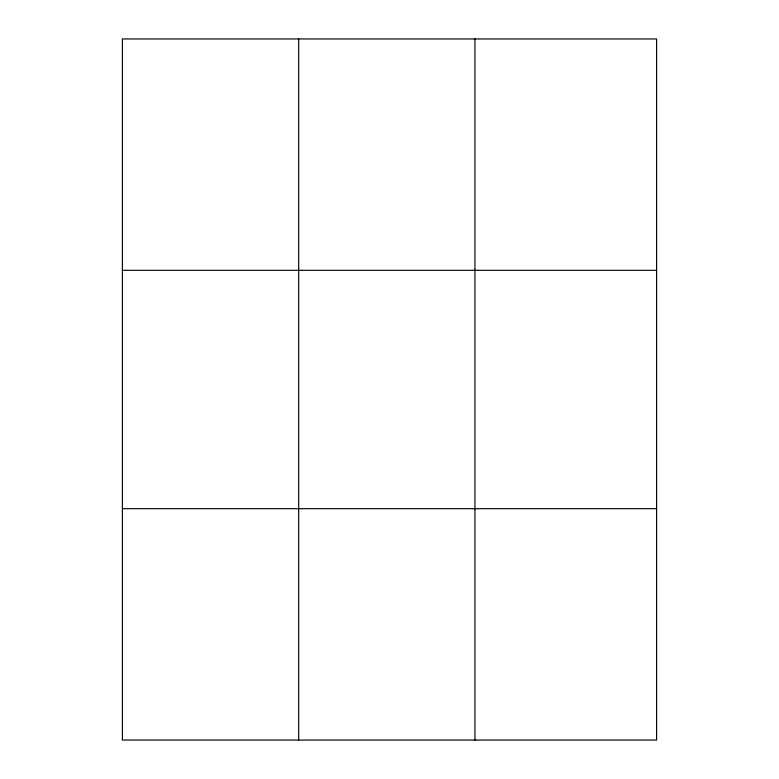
<?xml version="1.0" encoding="UTF-8"?>
<svg xmlns="http://www.w3.org/2000/svg" width="779" height="779" viewBox="0 0 779 779"><rect width="100%" height="100%" fill="white"/><g stroke="black" fill="none" stroke-linecap="round" stroke-linejoin="round"><path stroke-width="1.17" d="M298.688 740.05L298.688 38.95M474.966 740.05L474.966 38.95M122.41 270.313L656.59 270.313M122.41 508.687L656.59 508.687M656.59 624.369L656.59 740.05L122.41 740.05L122.41 38.95L656.59 38.95L656.59 624.369"/></g></svg>
